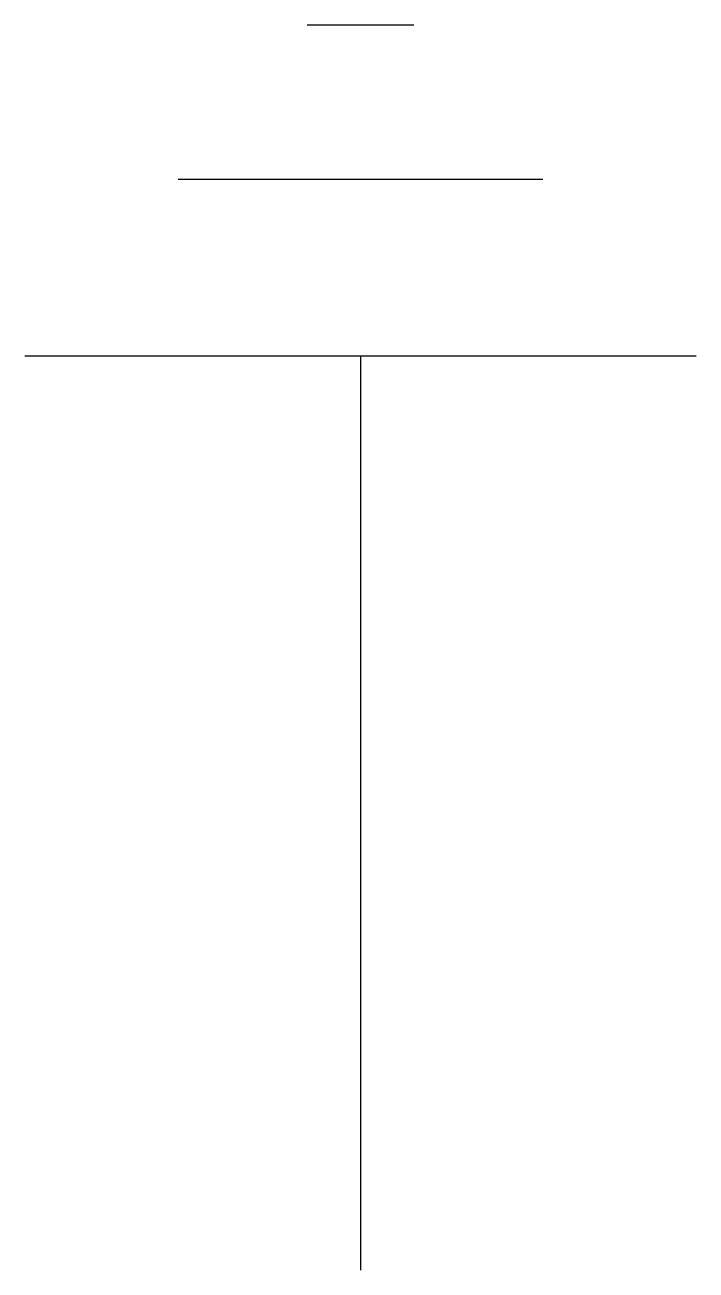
# Model space of a CAD drawing. Header units: millimetres. Extents: x -1.47 to 1.47, y 0 to 5.47.
import ezdxf

# ---------------------------------------------------------------- set-up
doc = ezdxf.new("R2010")
doc.units = ezdxf.units.MM

msp = doc.modelspace()

# ---------------------------------------------------------------- linework, layer by layer
at = {"lineweight": -3}
for p, q in [((-0.2345, 5.4664), (0.2345, 5.4664)), ((-0.8, 4.7894), (0.8, 4.7894)), ((-1.4735, 4.0134), (1.4735, 4.0134)), ((0, 4.0134), (0, 0))]:
    msp.add_line(p, q, dxfattribs=at)

doc.saveas('drawing.dxf')
